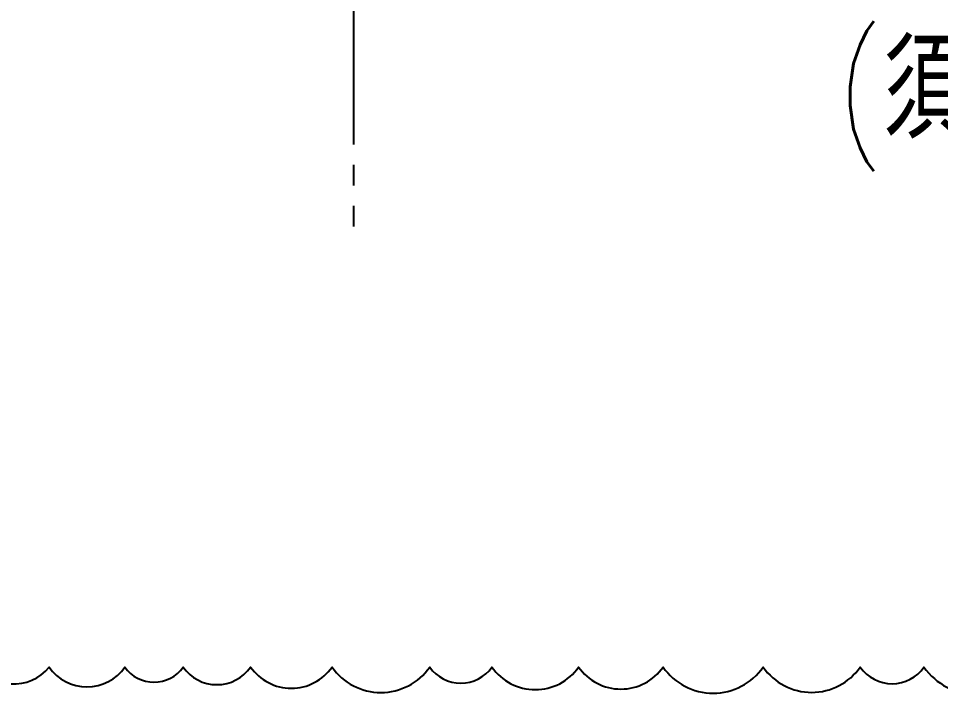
# Model space of a CAD drawing. Extents: x -18489 to 195597, y -1599 to 112111.
# Drawn here: x 23951 to 25076, y 25210 to 26034 of the extents above; entities that cross this region are included whole.
import ezdxf
from ezdxf.enums import TextEntityAlignment as Align
from ezdxf.xclip import XClip

# ---------------------------------------------------------------- set-up
doc = ezdxf.new("R2010")
doc.units = 0
doc.header["$LTSCALE"] = 100
doc.header["$XCLIPFRAME"] = 2
doc.linetypes.add('188K-SM-07-F10-MECH-CR PIPE-Y2257103$0$X-S-FAB_SL ALL$0$COL-CEN-LIN', pattern=[3.25, 2.5, -0.25, 0.25, -0.25])
for name, color, linetype in [('188K-SM-07-F10-MECH-CR PIPE-Y2257103$0$X-S-FAB_SL ALL$0$CCL', 15, '188K-SM-07-F10-MECH-CR PIPE-Y2257103$0$X-S-FAB_SL ALL$0$COL-CEN-LIN'), ('X-N-FAB-L10$0$4', 8, 'Continuous'), ('X-N-FAB-L10$0$TXT-CODE', 8, 'Continuous')]:
    doc.layers.add(name, color=color, linetype=linetype)
doc.styles.add('X-N-FAB-L10$0$CHINA', font='simplex.shx', dxfattribs={"width": 0.75, "bigfont": 'chineset.shx'})

# ---------------------------------------------------------------- blocks, each defined once
blk = doc.blocks.new('188K-SM-07-F10-MECH-CR PIPE-Y2257103$0$X-S-FAB_SL ALL$0$A$Ceb448ab1')
at = {"layer": '188K-SM-07-F10-MECH-CR PIPE-Y2257103$0$X-S-FAB_SL ALL$0$CCL'}
blk.add_line((24360, 3600), (24360, 0), dxfattribs=at)
blk = doc.blocks.new('188K-SM-07-F10-MECH-CR PIPE-Y2257103$0$X-S-FAB_SL ALL')
at = {"layer": '188K-SM-07-F10-MECH-CR PIPE-Y2257103$0$X-S-FAB_SL ALL$0$CCL'}
blk.add_blockref('188K-SM-07-F10-MECH-CR PIPE-Y2257103$0$X-S-FAB_SL ALL$0$A$Ceb448ab1', (-4473.521, -73553.977), dxfattribs=at)
blk = doc.blocks.new('188K-SM-07-F10-MECH-CR PIPE-Y2257103')
ref = blk.add_blockref('188K-SM-07-F10-MECH-CR PIPE-Y2257103$0$X-S-FAB_SL ALL', (4473.521, 99334.763))
XClip(ref).set_block_clipping_path([(-7553.4648570136, -75341.9369645483), (24026.2025623869, -67725.7696244382)])
blk = doc.blocks.new('X-N-FAB-L10')
at = {"layer": 'X-N-FAB-L10$0$4', "color": 6}
blk.add_lwpolyline([(23898.477, 25249.538, 0.52056705), (23988.732, 25243.4, 0.52056705), (24081.183, 25243.4, 0.52056705), (24152.169, 25243.4, 0.52056705), (24234.526, 25243.4, 0.52056705), (24333.85, 25243.4, 0.52056705), (24452.968, 25243.4, 0.52056705), (24528.863, 25243.4, 0.52056705), (24634.597, 25243.4, 0.52056705), (24737.628, 25243.4, 0.52056705), (24859.663, 25243.4, 0.52056705), (24978.055, 25243.4, 0.52056705), (25055.818, 25243.4, 0.52056705), (25184.445, 25243.4, 0.52056705)], format="xyb", dxfattribs=at)
at = {"layer": 'X-N-FAB-L10$0$TXT-CODE', "style": 'X-N-FAB-L10$0$CHINA', "width": 0.8}
blk.add_text('(須注意避開基礎及管線)', height=120, dxfattribs=at).set_placement((25486.807, 25948), align=Align.MIDDLE_CENTER)
blk.add_text('(須注意避開基礎及管線)', height=120, dxfattribs=at).set_placement((25486.807, 25948), align=Align.MIDDLE_CENTER)

msp = doc.modelspace()

# ---------------------------------------------------------------- block references
msp.add_blockref('188K-SM-07-F10-MECH-CR PIPE-Y2257103', (0, 0))

# ---------------------------------------------------------------- next in the draw order: block references
msp.add_blockref('X-N-FAB-L10', (0, 0))

doc.saveas('drawing.dxf')
